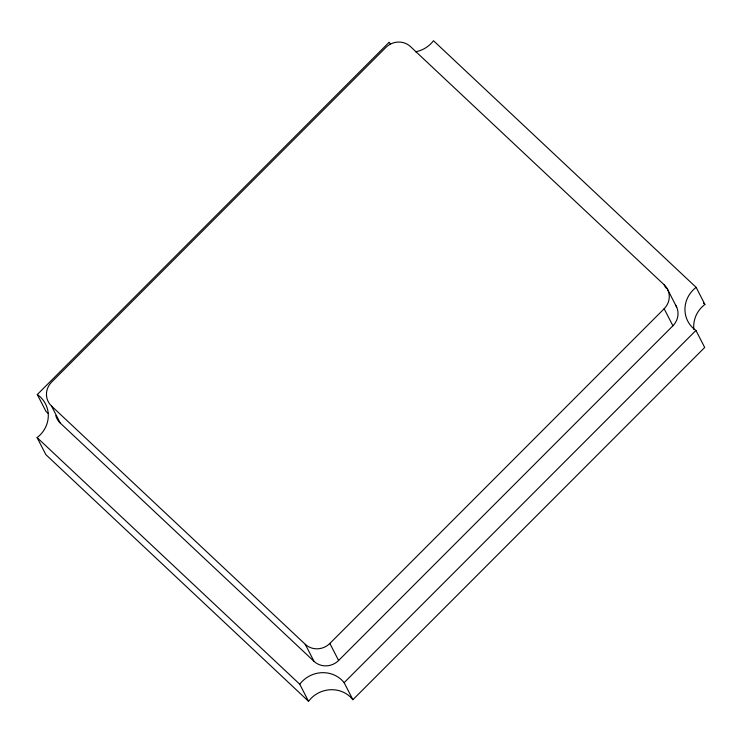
<?xml version="1.0" encoding="UTF-8"?>
<svg xmlns="http://www.w3.org/2000/svg" width="742" height="742" viewBox="0 0 742 742"><rect width="100%" height="100%" fill="white"/><g stroke="black" fill="none" stroke-linecap="round" stroke-linejoin="round"><path stroke-width="1.11" d="M390.45 43.871A28.029 26.638 -27.2 0 1 389.105 42.303L37.304 394.531A28.029 26.638 -27.2 0 1 37.1 437.594L45.856 454.633L308.505 701.273L311.352 698.055A28.029 26.638 -27.2 0 1 350.085 696.673L352.895 699.697L704.696 347.469L695.94 330.431A28.029 26.638 -27.2 0 1 696.144 287.367L433.495 40.727A28.029 26.638 -27.2 0 1 415.52 51.81M51.504 406.022L305.268 644.316A17.567 16.695 -27.2 0 0 329.865 643.444L664.146 308.755A17.613 16.741 -27.2 0 0 664.229 284.863L410.465 46.57A17.567 16.695 -27.2 0 0 385.868 47.442L51.588 382.13A17.613 16.741 -27.2 0 0 51.504 406.022L60.26 423.061L314.024 661.354A17.567 16.695 -27.2 0 0 338.621 660.482L672.901 325.794A17.613 16.741 -27.2 0 0 675.73 305.296M37.1 437.594L299.749 684.235A28.029 26.638 -27.2 0 1 344.14 682.659L695.94 330.431M696.144 287.367L704.9 304.405L701.672 307.262A28.029 26.638 -27.2 0 0 693.872 329.439M48.267 413.377L46.06 411.569L37.304 394.531M703.425 303.014L704.9 304.405M666.975 288.258L676.732 307.244M664.229 284.863L665.769 287.868M664.146 308.755L672.901 325.794M329.865 643.444L338.621 660.482M344.14 682.659L352.895 699.697M305.268 644.316L314.024 661.354M299.749 684.235L308.505 701.273M60.26 423.061A17.613 16.741 -27.2 0 1 55.789 415.65"/></g></svg>
